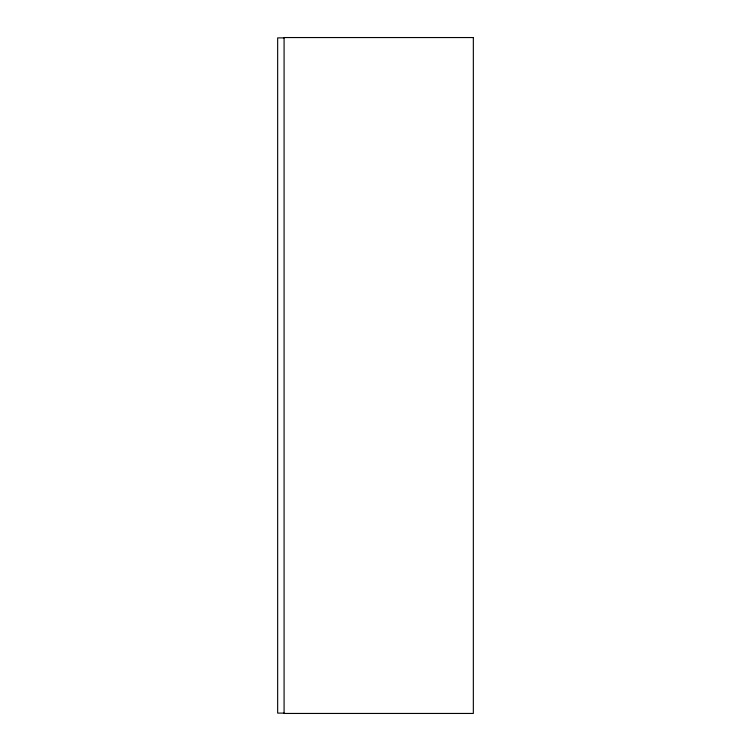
<?xml version="1.0" encoding="UTF-8"?>
<svg xmlns="http://www.w3.org/2000/svg" width="751" height="751" viewBox="0 0 751 751"><rect width="100%" height="100%" fill="white"/><g stroke="black" fill="none" stroke-linecap="round" stroke-linejoin="round"><path stroke-width="1.13" d="M284.085 37.888L277.663 37.888L277.663 713.112L284.085 713.112M473.337 37.55L284.085 37.55L284.085 713.45L473.337 713.45L473.337 37.55"/></g></svg>
